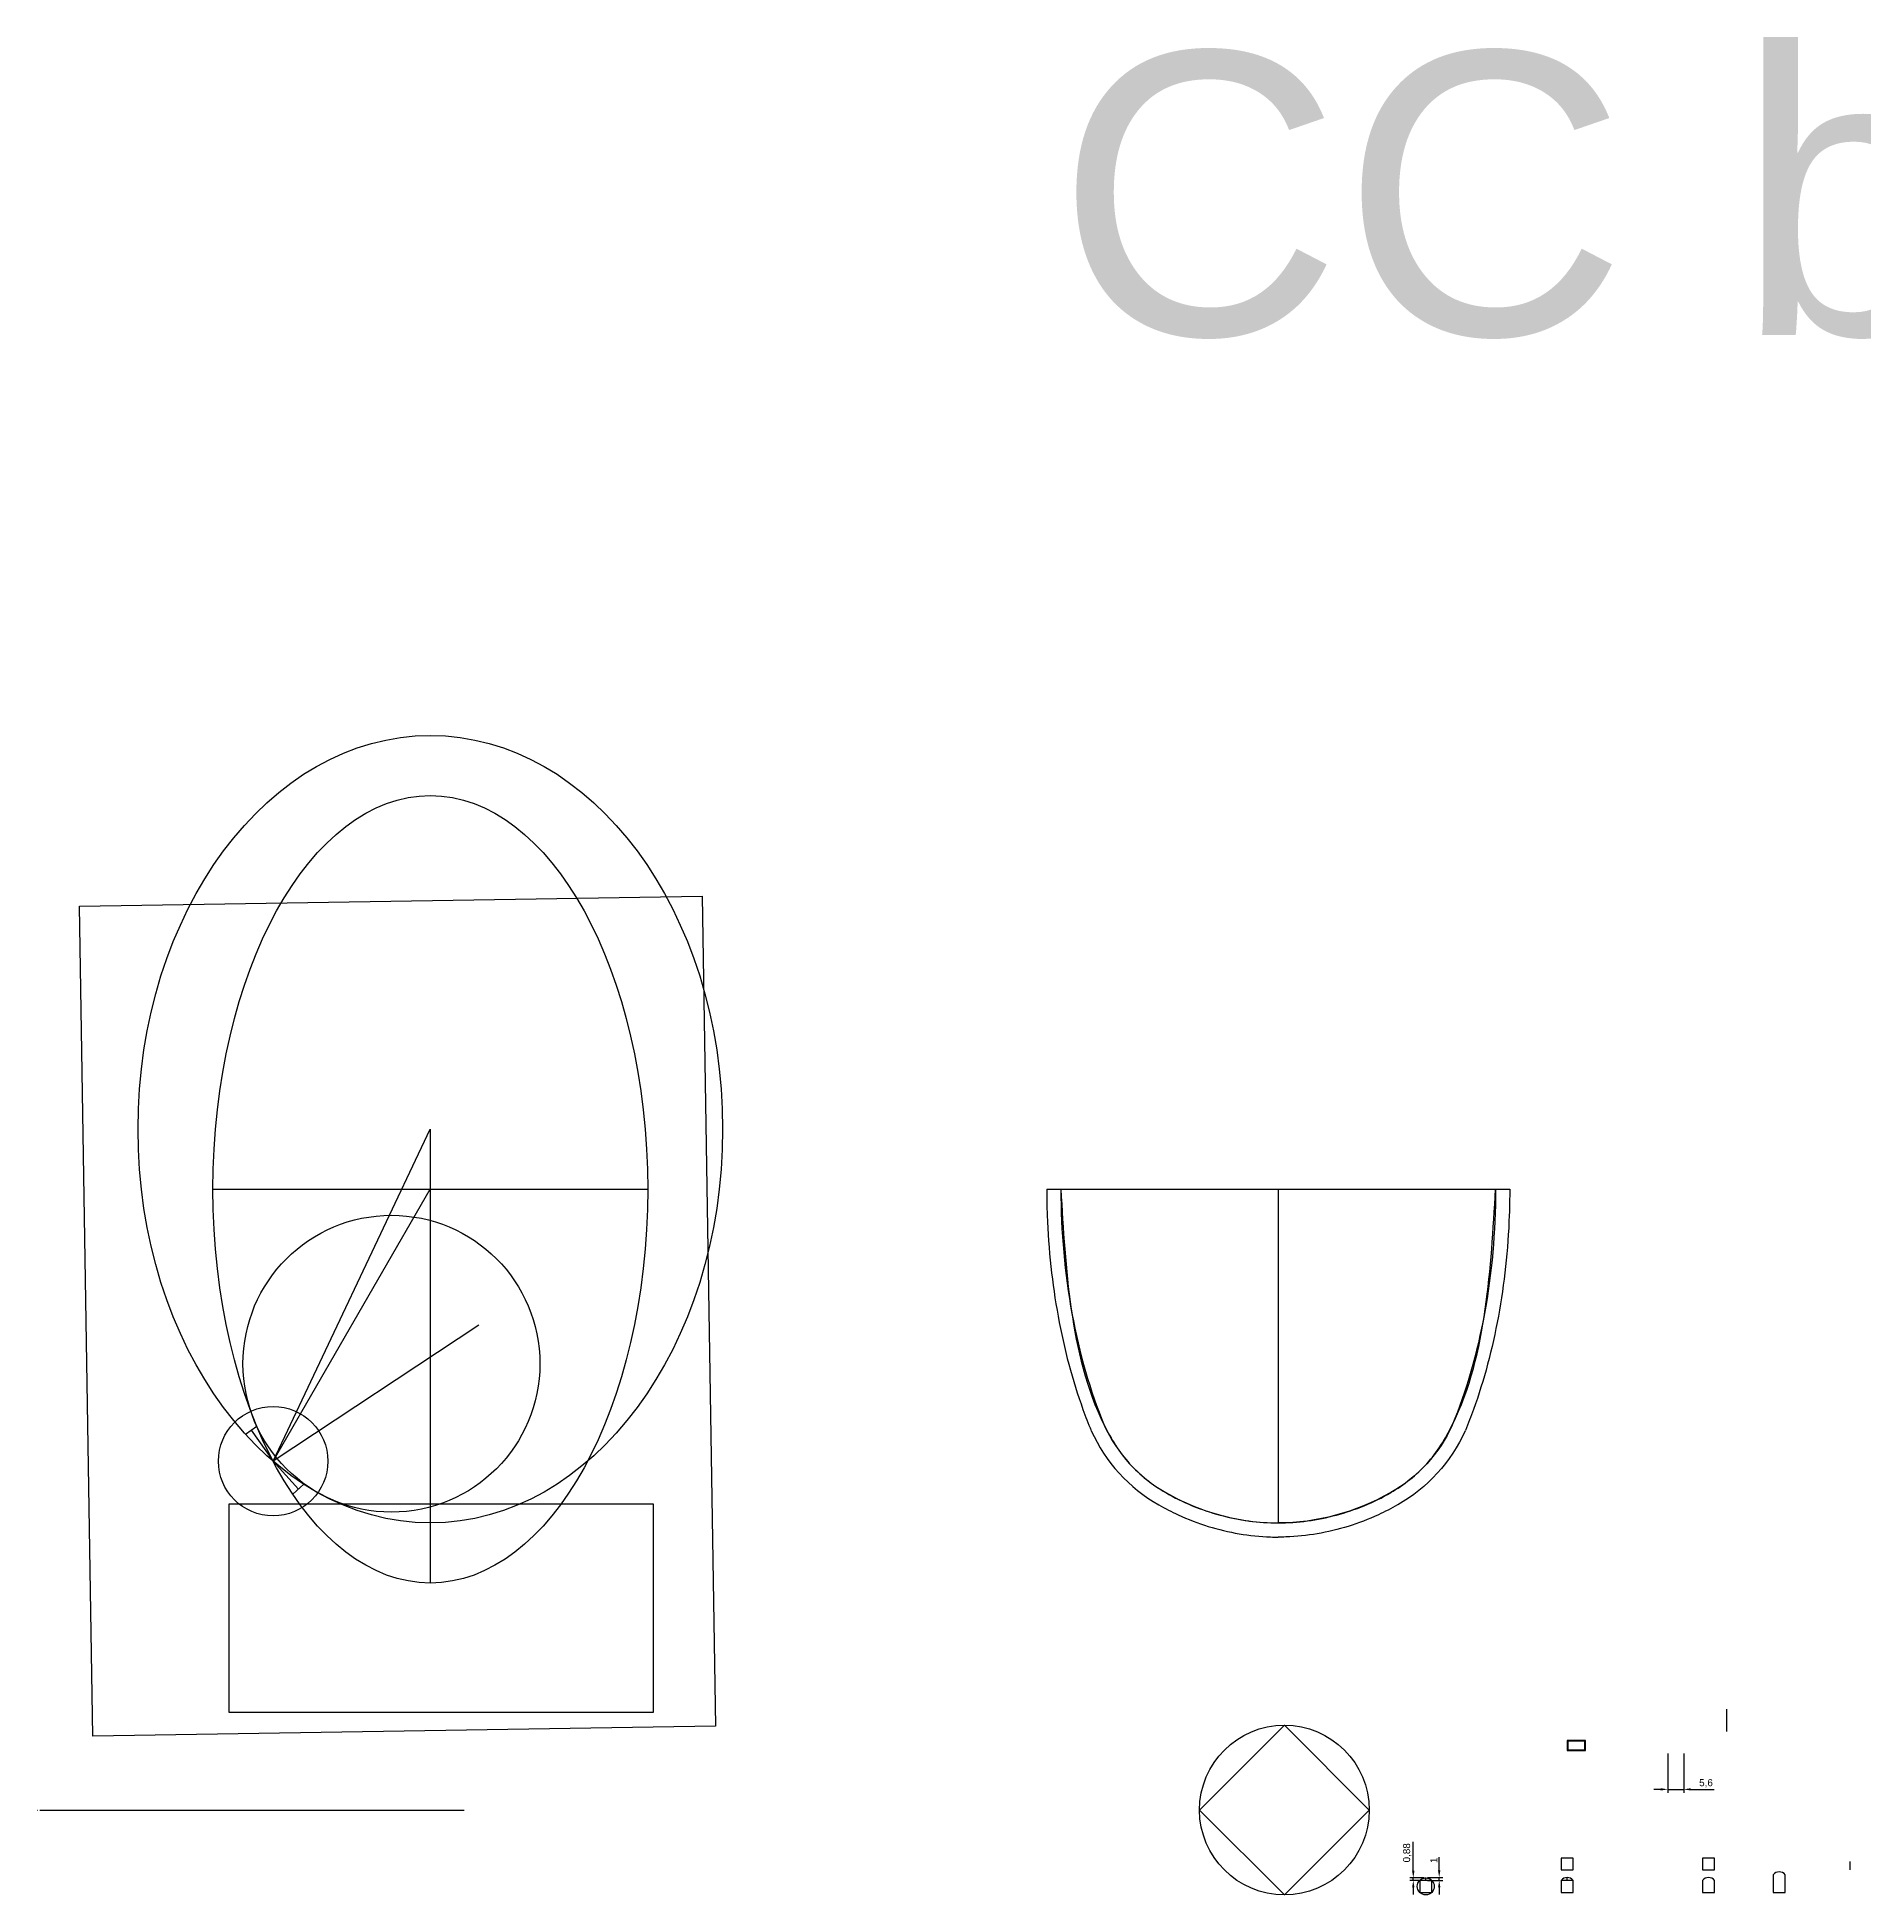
# Model space of a CAD drawing. Header units: millimetres. Extents: x 9 to 1485, y -262 to 627.
# Drawn here: x 9 to 655, y -30 to 627 of the extents above; entities that cross this region are included whole.
import ezdxf

# ---------------------------------------------------------------- set-up
doc = ezdxf.new("R2010")
doc.units = ezdxf.units.MM
doc.styles.get("Standard").update_dxf_attribs({"font": 'arial.ttf'})
doc.dimstyles.new('ISO-25', dxfattribs={"dimtxt": 2.5, "dimasz": 2.5, "dimexe": 1.25, "dimexo": 0.625, "dimtad": 1, "dimtxsty": 'Standard', "dimcen": 2.5, "dimadec": 0, "dimazin": 0, "dimtfac": 1, "dimtmove": 0, "dimatfit": 3, "dimfxl": 1, "dimarcsym": 0})
picture_1 = doc.add_image_def('image1.jpg', size_in_pixel=(2448, 3264))

# ---------------------------------------------------------------- blocks, each defined once
blk = doc.blocks.new('*D2')
at = {"color": 0, "lineweight": -2, "transparency": 16777216}
for p, q in [((495.58, -21.5), (495.58, -11.25)), ((499.38, -24), (494.33, -24)), ((499.38, -24.88), (494.33, -24.88)), ((495.58, -24.88), (495.58, -24)), ((495.58, -27.38), (495.58, -29.88))]:
    blk.add_line(p, q, dxfattribs=at)
at = {"color": 0, "transparency": 16777216}
for points in [[(495.16, -21.5), (496, -21.5), (495.58, -24)], [(495.16, -27.38), (496, -27.38), (495.58, -24.88)]]:
    blk.add_solid(points, dxfattribs=at)
at = {"layer": 'Defpoints', "color": 0, "transparency": 16777216}
for p in [(495.58, -24), (500, -24), (500, -24.88)]:
    blk.add_point(p, dxfattribs=at)
at = {"color": 0, "transparency": 16777216, "insert": (493.45, -15.13), "char_height": 2.5, "attachment_point": 5, "rotation": 90}
blk.add_mtext('0,88', dxfattribs=at)
blk = doc.blocks.new('*D3')
at = {"color": 0, "lineweight": -2, "transparency": 16777216}
for p, q in [((504.75, -21.38), (504.75, -16.71)), ((500.63, -23.88), (506, -23.88)), ((500.63, -24.88), (506, -24.88)), ((504.75, -24.88), (504.75, -23.88)), ((504.75, -27.38), (504.75, -29.88))]:
    blk.add_line(p, q, dxfattribs=at)
at = {"color": 0, "transparency": 16777216}
for points in [[(504.33, -21.38), (505.17, -21.38), (504.75, -23.88)], [(504.33, -27.38), (505.17, -27.38), (504.75, -24.88)]]:
    blk.add_solid(points, dxfattribs=at)
at = {"layer": 'Defpoints', "color": 0, "transparency": 16777216}
for p in [(500, -23.88), (500, -24.88), (504.75, -23.88)]:
    blk.add_point(p, dxfattribs=at)
at = {"color": 0, "transparency": 16777216, "insert": (502.87, -17.79), "char_height": 2.5, "attachment_point": 5, "rotation": 90}
blk.add_mtext('1', dxfattribs=at)
blk = doc.blocks.new('*D7')
at = {"color": 0, "lineweight": -2, "transparency": 16777216}
for p, q in [((585.59, 19.97), (585.59, 6.05)), ((591.19, 19.97), (591.19, 6.05)), ((583.09, 7.3), (580.59, 7.3)), ((585.59, 7.3), (591.19, 7.3)), ((593.69, 7.3), (601.98, 7.3))]:
    blk.add_line(p, q, dxfattribs=at)
at = {"color": 0, "transparency": 16777216}
for points in [[(583.09, 7.72), (583.09, 6.89), (585.59, 7.3)], [(593.69, 7.72), (593.69, 6.89), (591.19, 7.3)]]:
    blk.add_solid(points, dxfattribs=at)
at = {"layer": 'Defpoints', "color": 0, "transparency": 16777216}
for p in [(585.59, 20.6), (591.19, 20.6), (591.19, 7.3)]:
    blk.add_point(p, dxfattribs=at)
at = {"color": 0, "transparency": 16777216, "insert": (599.09, 9.43), "char_height": 2.5, "attachment_point": 5}
blk.add_mtext('5,6', dxfattribs=at)

msp = doc.modelspace()

# ---------------------------------------------------------------- linework, layer by layer
for p, q in [((92.433, 123.373), (148.022, 240.761)), ((148.022, 240.761), (148.022, 219.521)), ((71.169, 219.521), (224.875, 219.521)), ((92.433, 123.373), (148.022, 219.521)), ((148.022, 219.521), (148.022, 80.28)), ((370.977, 219.521), (524.683, 219.521)), ((447.83, 219.521), (447.83, 101.519)), ((165.2, 171.511), (92.433, 123.373)), ((82.682, 132.873), (86.655, 135.7)), ((84.668, 134.287), (92.433, 123.373)), ((101.367, 113.446), (92.433, 123.373)), ((99.406, 111.68), (103.328, 115.211)), ((606.5, 27.741, 0), (606.5, 35.668, 0)), ((10, 0), (160, 0)), ((650, -18.166), (650, -21.213)), ((500, -24.879), (500, -23.879)), ((550, -24.879), (550, -23.879))]:
    msp.add_line(p, q)
for points in [[(365.977, 219.521), (370.977, 219.521)], [(524.683, 219.521), (529.683, 219.521)]]:
    msp.add_lwpolyline(points)
for points in [[(381.723, 134.084, 0.1579252), (405.589, 107.893, 0.1579252)], [(386.276, 136.149, 0.1579252), (408.067, 112.236)], [(509.384, 136.149, -0.1579252), (487.593, 112.236)], [(513.938, 134.084, -0.1579252), (490.071, 107.893, -0.1579252)]]:
    msp.add_lwpolyline(points, format="xyb")
for points in [[(76.835, 108.297), (226.835, 108.297), (226.835, 34.471), (76.835, 34.471)], [(480, 0), (450, 30), (420, 0), (450, -30)], [(550, 21.043), (556.5, 21.043), (556.5, 24.543), (550, 24.543)], [(550.25, 21.293), (556.25, 21.293), (556.25, 24.293), (550.25, 24.293)], [(552.121, -16.971), (547.879, -16.971), (547.879, -21.213), (552.121, -21.213)], [(602.121, -16.971), (597.879, -16.971), (597.879, -21.213), (602.121, -21.213)], [(502.121, -24.879), (497.879, -24.879), (497.879, -29.121), (502.121, -29.121)], [(552.121, -24.879), (547.879, -24.879), (547.879, -29.121), (552.121, -29.121)]]:
    msp.add_lwpolyline(points, close=True)
for points in [[(597.879, -24.879), (597.879, -29.121), (602.121, -29.121), (602.121, -24.879, 0.4714045)], [(622.879, -22.879), (622.879, -29.121), (627.121, -29.121), (627.121, -22.879, 0.4714045)]]:
    msp.add_lwpolyline(points, format="xyb", close=True)
for centre, radius in [((134.275, 157.828), 52.492), ((92.433, 123.373), 19.353), ((450, 0), 30), ((500, -27), 3)]:
    msp.add_circle(centre, radius)
msp.add_arc((550, -26.629), 2.75, 39.521196, 140.478804)
for centre, ratio in [((148.022, 240.761), 0.742295), ((148.022, 219.521), 0.5519405)]:
    msp.add_ellipse(centre, major_axis=(0, -139.241), ratio=ratio)
for centre, ratio, start_param, end_param in [((447.83, 219.521), 0.5519405, 10.9955743, 11.6375266), ((447.83, 240.761), 0.742295, 5.8882936, 6.2831853)]:
    msp.add_ellipse(centre, major_axis=(0, -139.241), ratio=ratio, start_param=start_param, end_param=end_param)
at = {"extrusion": (0, 0, -1)}
for centre, ratio, start_param, end_param in [((447.83, 219.521), 0.5519405, 10.9955743, 11.6375266), ((447.83, 240.761), 0.742295, 5.8882936, 6.2831853)]:
    msp.add_ellipse(centre, major_axis=(0, -139.241), ratio=ratio, start_param=start_param, end_param=end_param, dxfattribs=at)
for points, knots in [([(365.977, 219.521), (365.977, 216.454), (366.032, 213.388), (366.359, 204.261), (366.791, 198.218), (368.081, 186.277), (368.938, 180.378), (371.064, 168.817), (372.333, 163.156), (375.266, 152.158), (376.93, 146.822), (379.693, 139.156), (380.652, 136.672), (381.654, 134.242)], [10.99557429, 10.99557429, 10.99557429, 10.99557429, 11.06035945, 11.06035945, 11.18879245, 11.18879245, 11.31722545, 11.31722545, 11.44565844, 11.44565844, 11.57409144, 11.57409144, 11.63752655, 11.63752655, 11.63752655, 11.63752655]), ([(529.683, 219.521), (529.683, 216.454), (529.628, 213.388), (529.301, 204.261), (528.869, 198.218), (527.579, 186.277), (526.722, 180.378), (524.596, 168.817), (523.327, 163.156), (520.394, 152.158), (518.731, 146.822), (515.967, 139.156), (515.009, 136.672), (514.006, 134.242)], [10.99557429, 10.99557429, 10.99557429, 10.99557429, 11.06035945, 11.06035945, 11.18879245, 11.18879245, 11.31722545, 11.31722545, 11.44565844, 11.44565844, 11.57409144, 11.57409144, 11.63752655, 11.63752655, 11.63752655, 11.63752655]), ([(405.619, 107.876), (407.856, 106.62), (410.126, 105.464), (415.915, 102.808), (419.472, 101.441), (426.681, 99.197), (430.334, 98.32), (437.693, 97.065), (441.399, 96.688), (446.017, 96.535), (446.924, 96.519), (447.83, 96.519)], [5.88829362, 5.88829362, 5.88829362, 5.88829362, 5.95494518, 5.95494518, 6.05612368, 6.05612368, 6.15730218, 6.15730218, 6.25848069, 6.25848069, 6.28318531, 6.28318531, 6.28318531, 6.28318531]), ([(490.041, 107.876), (487.805, 106.62), (485.535, 105.464), (479.745, 102.808), (476.188, 101.441), (468.979, 99.197), (465.327, 98.32), (457.968, 97.065), (454.261, 96.688), (449.643, 96.535), (448.737, 96.519), (447.83, 96.519)], [5.88829362, 5.88829362, 5.88829362, 5.88829362, 5.95494518, 5.95494518, 6.05612368, 6.05612368, 6.15730218, 6.15730218, 6.25848069, 6.25848069, 6.28318531, 6.28318531, 6.28318531, 6.28318531])]:
    msp.add_open_spline(points, degree=3, knots=knots)
msp.add_spline([(370.977, 219.521), (374.633, 177.087), (386.276, 136.149), (395.284, 122.472), (408.067, 112.236), (427.261, 104.305), (447.83, 101.519), (468.4, 104.305), (487.593, 112.236), (500.377, 122.472), (509.384, 136.149), (521.027, 177.087), (524.683, 219.521)], degree=3)
msp.add_open_spline([(9, 0), (9.033, 0), (9.067, 0), (9.1, 0)], degree=3)

# ---------------------------------------------------------------- texts
at = {"insert": (369.363, 621.639), "char_height": 100, "attachment_point": 1}
msp.add_mtext_dynamic_manual_height_columns('CC by nc sa', width=862.16474, gutter_width=256.397, heights=[0], dxfattribs=at)

# ---------------------------------------------------------------- dimensions: what is measured, and where the dimension line sits
dim = msp.add_linear_dim(base=(591.185, 7.303), p1=(585.585, 20.6), p2=(591.185, 20.6), dimstyle='ISO-25')
dim.commit()
dim.dimension.update_dxf_attribs({"geometry": '*D7', "text_midpoint": (599.085, 9.431)})
for base, p2, picture, middle in [((495.581, -24), (500, -24), '*D2', (493.454, -15.126)), ((504.751, -23.879), (500, -23.879), '*D3', (502.871, -17.793))]:
    dim = msp.add_linear_dim(base=base, p1=(500, -24.879), p2=p2, angle=90, dimstyle='ISO-25')
    dim.commit()
    dim.dimension.update_dxf_attribs({"geometry": picture, "text_midpoint": middle})

# ---------------------------------------------------------------- pictures from other files: only their frames are drawn
image = msp.add_image(picture_1, insert=(28.688, 26.154), size_in_units=(220.154, 293.539), rotation=0.910474)
image.dxf.flags = 7

doc.saveas('drawing.dxf')
